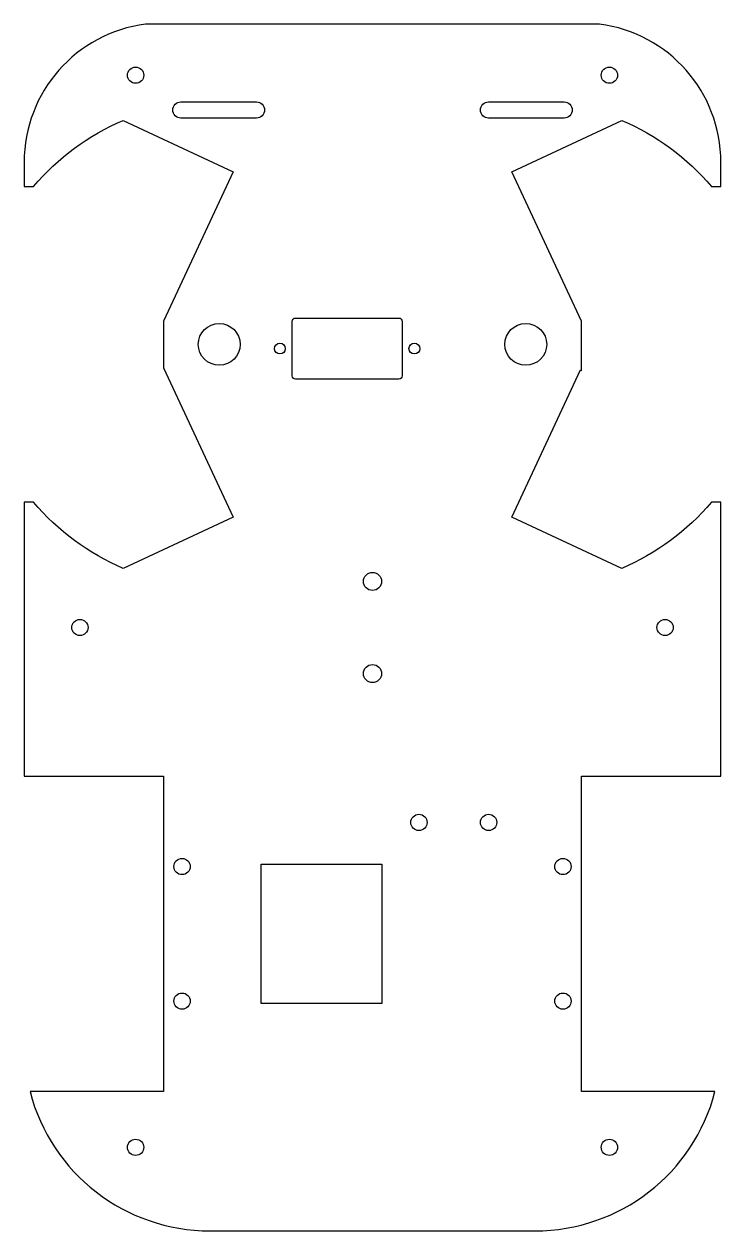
# Model space of a CAD drawing. Header units: millimetres. Extents: x -75 to 75, y -130 to 130.
import ezdxf

# ---------------------------------------------------------------- set-up
doc = ezdxf.new("R2010")
doc.units = ezdxf.units.MM
doc.layers.get('0').update_dxf_attribs({"linetype": 'CONTINUOUS'})

msp = doc.modelspace()

# ---------------------------------------------------------------- linework, layer by layer
for points in [[(75, 100.25, 0.376862), (48.86, 130), (-48.86, 130, 0.376862), (-75, 100.25), (-75, 95), (-73, 95, -0.115916), (-53.67, 109.26), (-29.99, 98.21), (-45, 66.03), (-45, 55.97), (-29.99, 23.79), (-53.67, 12.74, -0.115916), (-73, 27), (-75, 27), (-75, -32), (-45, -32), (-45, -100), (-73.73, -100, 0.341999), (-35, -130), (35, -130, 0.341999), (73.73, -100), (45, -100), (45, -32), (75, -32), (75, 27), (73, 27, -0.115916), (53.67, 12.74), (29.99, 23.79), (44.78, 55.51), (45, 55.4), (45, 66.03), (29.99, 98.21), (53.67, 109.26, -0.115916), (73, 95), (75, 95)], [(-41.25, 113.25), (-25, 113.25, -1), (-25, 109.75), (-41.25, 109.75, -1)], [(41.25, 109.75), (25, 109.75, -1), (25, 113.25), (41.25, 113.25, -1)], [(-17.29, 54.22), (-17.29, 65.97, -0.414214), (-16.59, 66.67), (5.66, 66.67, -0.414214), (6.36, 65.97), (6.36, 54.22, -0.414214), (5.66, 53.52), (-16.59, 53.52, -0.414214)]]:
    msp.add_lwpolyline(points, format="xyb", close=True)
msp.add_lwpolyline([(-24, -51), (2, -51), (2, -81), (-24, -81)], close=True)
for centre, radius in [((-51, 119), 1.75), ((51, 119), 1.75), ((-33, 61), 4.5), ((33, 61), 4.5), ((-19.94, 60.1), 1.17), ((9.01, 60.1), 1.17), ((0, 9.93), 1.95), ((-63, 0), 1.75), ((63, 0), 1.75), ((0, -9.92), 1.95), ((10, -42), 1.75), ((25, -42), 1.75), ((-41, -51.5), 1.75), ((41, -51.5), 1.75), ((-41, -80.5), 1.75), ((41, -80.5), 1.75), ((-51, -112), 1.75), ((51, -112), 1.75)]:
    msp.add_circle(centre, radius)

doc.saveas('drawing.dxf')
